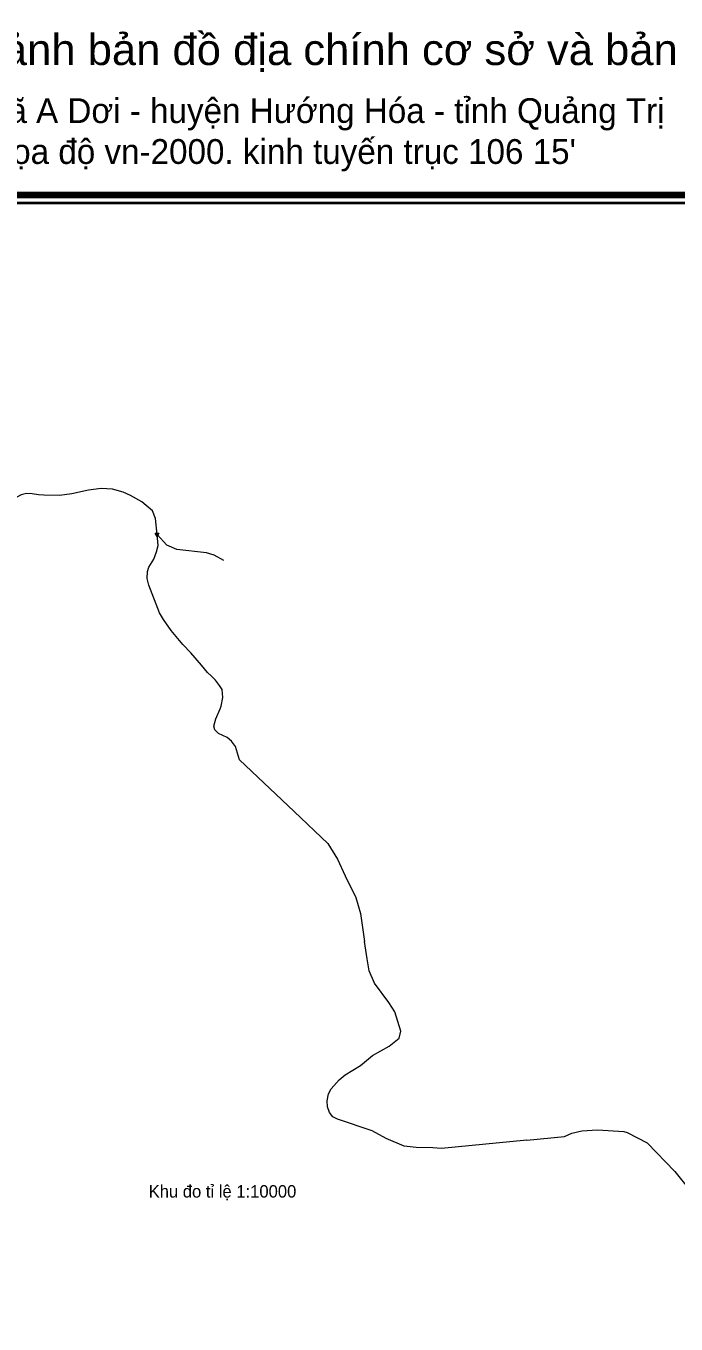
# Model space of a CAD drawing. Header units: metres. Extents: x 548568 to 557107, y 1817749 to 1829427.
# Drawn here: x 552063 to 554158, y 1825242 to 1829427 of the extents above; entities that cross this region are included whole.
import ezdxf
from ezdxf.enums import TextEntityAlignment as Align

# ---------------------------------------------------------------- set-up
doc = ezdxf.new("R2010")
doc.units = ezdxf.units.M
doc.header["$LTSCALE"] = 28
doc.layers.add('17', color=7, linetype='Continuous')
for name, color, linetype, lineweight in [('46', 7, 'Continuous', 13), ('47', 7, 'Continuous', 13), ('63', 7, 'Continuous', 40)]:
    doc.layers.add(name, color=color, linetype=linetype, lineweight=lineweight)

msp = doc.modelspace()

# ---------------------------------------------------------------- hatches: boundary and pattern name
at = {"layer": '47'}
msp.add_hatch(color=256, dxfattribs=at).paths.add_polyline_path([(552479.24, 1827791.19), (552491.24, 1827791.19), (552485.24, 1827780.8)])

# ---------------------------------------------------------------- linework, layer by layer
at = {"layer": '46'}
for points in [[(552485.5, 1827787.61), (552480.81, 1827839.23), (552470.25, 1827863.01), (552449.79, 1827880.83), (552435.93, 1827892.05), (552399.63, 1827913.19), (552376.53, 1827923.76), (552342.21, 1827933.67), (552304.76, 1827935.63), (552264.98, 1827930.37), (552211.2, 1827918.43), (552170.77, 1827912.78), (552120.35, 1827914.27), (552102.92, 1827915.06), (552082.91, 1827917.77), (552065.3, 1827919.91), (552059.98, 1827918.73), (552047.96, 1827915.28), (552033.97, 1827907.29), (552012.64, 1827893.02), (552005.47, 1827886.64), (551996.86, 1827877.23), (551975.57, 1827848.85), (551948.61, 1827828.37)], [(552688.22, 1827225.42), (552691.66, 1827233.45), (552697.43, 1827262.24), (552694.68, 1827287.79), (552686.83, 1827300.76), (552673.91, 1827317.45), (552660.85, 1827330.69), (552648.02, 1827342.46), (552628.42, 1827366.31), (552594.22, 1827405.34), (552567.92, 1827432.66), (552531.38, 1827477.78), (552505.73, 1827512.78), (552493.3, 1827534.57), (552458.58, 1827623.34), (552453.65, 1827645.03), (552454.43, 1827668.37), (552459.09, 1827682.37), (552474.64, 1827707.26), (552483.96, 1827731.38), (552488.63, 1827751.6), (552485.5, 1827787.61)], [(552700.58, 1827703.4), (552669.58, 1827720.32), (552644.49, 1827728.25), (552549.45, 1827738.82), (552516.45, 1827753.35), (552485.5, 1827787.61)], [(552927.65, 1826893.74), (552751.24, 1827060.66), (552738.14, 1827104.15), (552725.03, 1827120.72), (552711.23, 1827132.46), (552682.95, 1827145.57), (552671.22, 1827158), (552667.96, 1827169.51), (552674.37, 1827193.04), (552688.22, 1827225.42)], [(552927.65, 1826893.74), (553035.7, 1826791.5), (553066.59, 1826740.82), (553091.29, 1826686.43), (553125.87, 1826617.2), (553140.69, 1826565.28), (553153.89, 1826474.81)], [(553676.78, 1825834.94), (553402.14, 1825807.65), (553373.57, 1825809.51), (553320.17, 1825811.29), (553281.65, 1825815.81), (553223.32, 1825840.43), (553179, 1825864.51), (553066.96, 1825901.89), (553051.47, 1825910.37), (553040.93, 1825923.6), (553034.36, 1825942.4), (553033.7, 1825961.24), (553038.37, 1825983.9), (553046.71, 1826000.33), (553072.2, 1826029.41), (553091.55, 1826045.2), (553140.73, 1826075.6), (553179.79, 1826107.45), (553233.31, 1826137.85), (553265.13, 1826163.9), (553270.91, 1826185.62), (553261.75, 1826216.7), (553251.87, 1826248.84), (553232.1, 1826278.51), (553186.14, 1826340.35), (553168.95, 1826380.33), (553161.94, 1826419.59), (553153.89, 1826474.81)], [(553676.78, 1825834.94), (553798.2, 1825847.01), (553822.47, 1825857.57), (553854.12, 1825864.96), (553904.76, 1825868.13), (553989.29, 1825862.69), (554000, 1825859.4), (554065.01, 1825826.23), (554153.89, 1825733.24), (554201.73, 1825673.07)]]:
    msp.add_lwpolyline(points, dxfattribs=at)
at = {"layer": '47'}
msp.add_lwpolyline([(552479.24, 1827791.19), (552491.24, 1827791.19), (552485.24, 1827780.8)], close=True, dxfattribs=at)
at = {"layer": '63', "lineweight": 106}
msp.add_lwpolyline([(548567.79, 1828881.84), (557107.47, 1828881.84), (557107.47, 1817748.95), (548567.79, 1817748.95)], close=True, dxfattribs=at)
at = {"layer": '63', "lineweight": 35}
msp.add_lwpolyline([(548592.79, 1828856.84), (557082.47, 1828856.84), (557082.47, 1817773.95), (548592.79, 1817773.95)], close=True, dxfattribs=at)

# ---------------------------------------------------------------- texts
at = {"layer": '17'}
msp.add_text('Khu đo tỉ lệ 1:10000', height=40, dxfattribs=at).set_placement((552696.19, 1825649.63), align=Align.CENTER)
at = {"layer": '63', "width": 1.05}
msp.add_text('Sơ đồ chắp mảnh bản đồ địa chính cơ sở và bản đồ địa chính', height=100, dxfattribs=at).set_placement((553037.8, 1829300.57), align=Align.CENTER)
at = {"layer": '63'}
for s, p in [('Khu đo: xã A Dơi - huyện Hướng Hóa - tỉnh Quảng Trị', (552837.62, 1829113.68)), ("hệ tọa độ vn-2000. kinh tuyến trục 106 15'", (552837.62, 1828981.84))]:
    msp.add_text(s, height=80, dxfattribs=at).set_placement(p, align=Align.CENTER)

doc.saveas('drawing.dxf')
